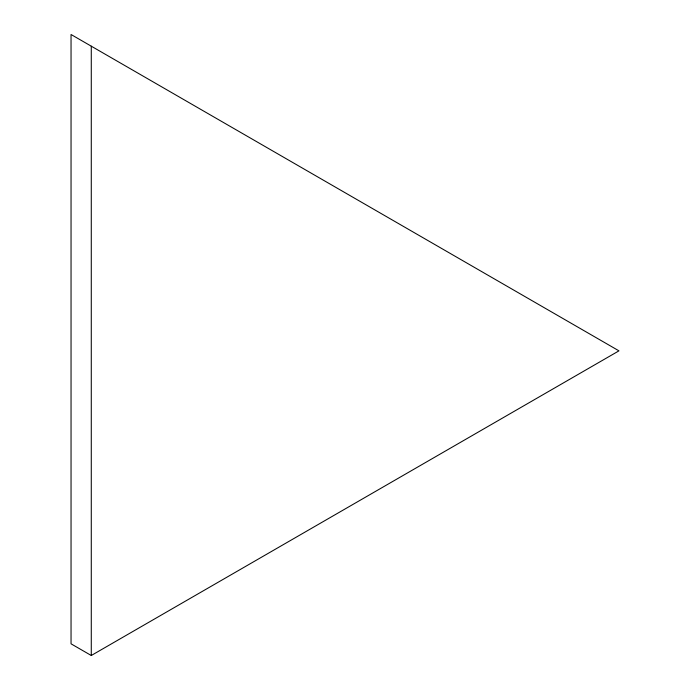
<?xml version="1.0" encoding="UTF-8"?>
<svg xmlns="http://www.w3.org/2000/svg" width="690" height="690" viewBox="0 0 690 690"><rect width="100%" height="100%" fill="white"/><g stroke="black" fill="none" stroke-linecap="round" stroke-linejoin="round"><path stroke-width="1.03" d="M91.278 655.5L618.956 350.848L71.044 34.5L71.044 643.822L91.278 655.5L91.278 46.178"/></g></svg>
